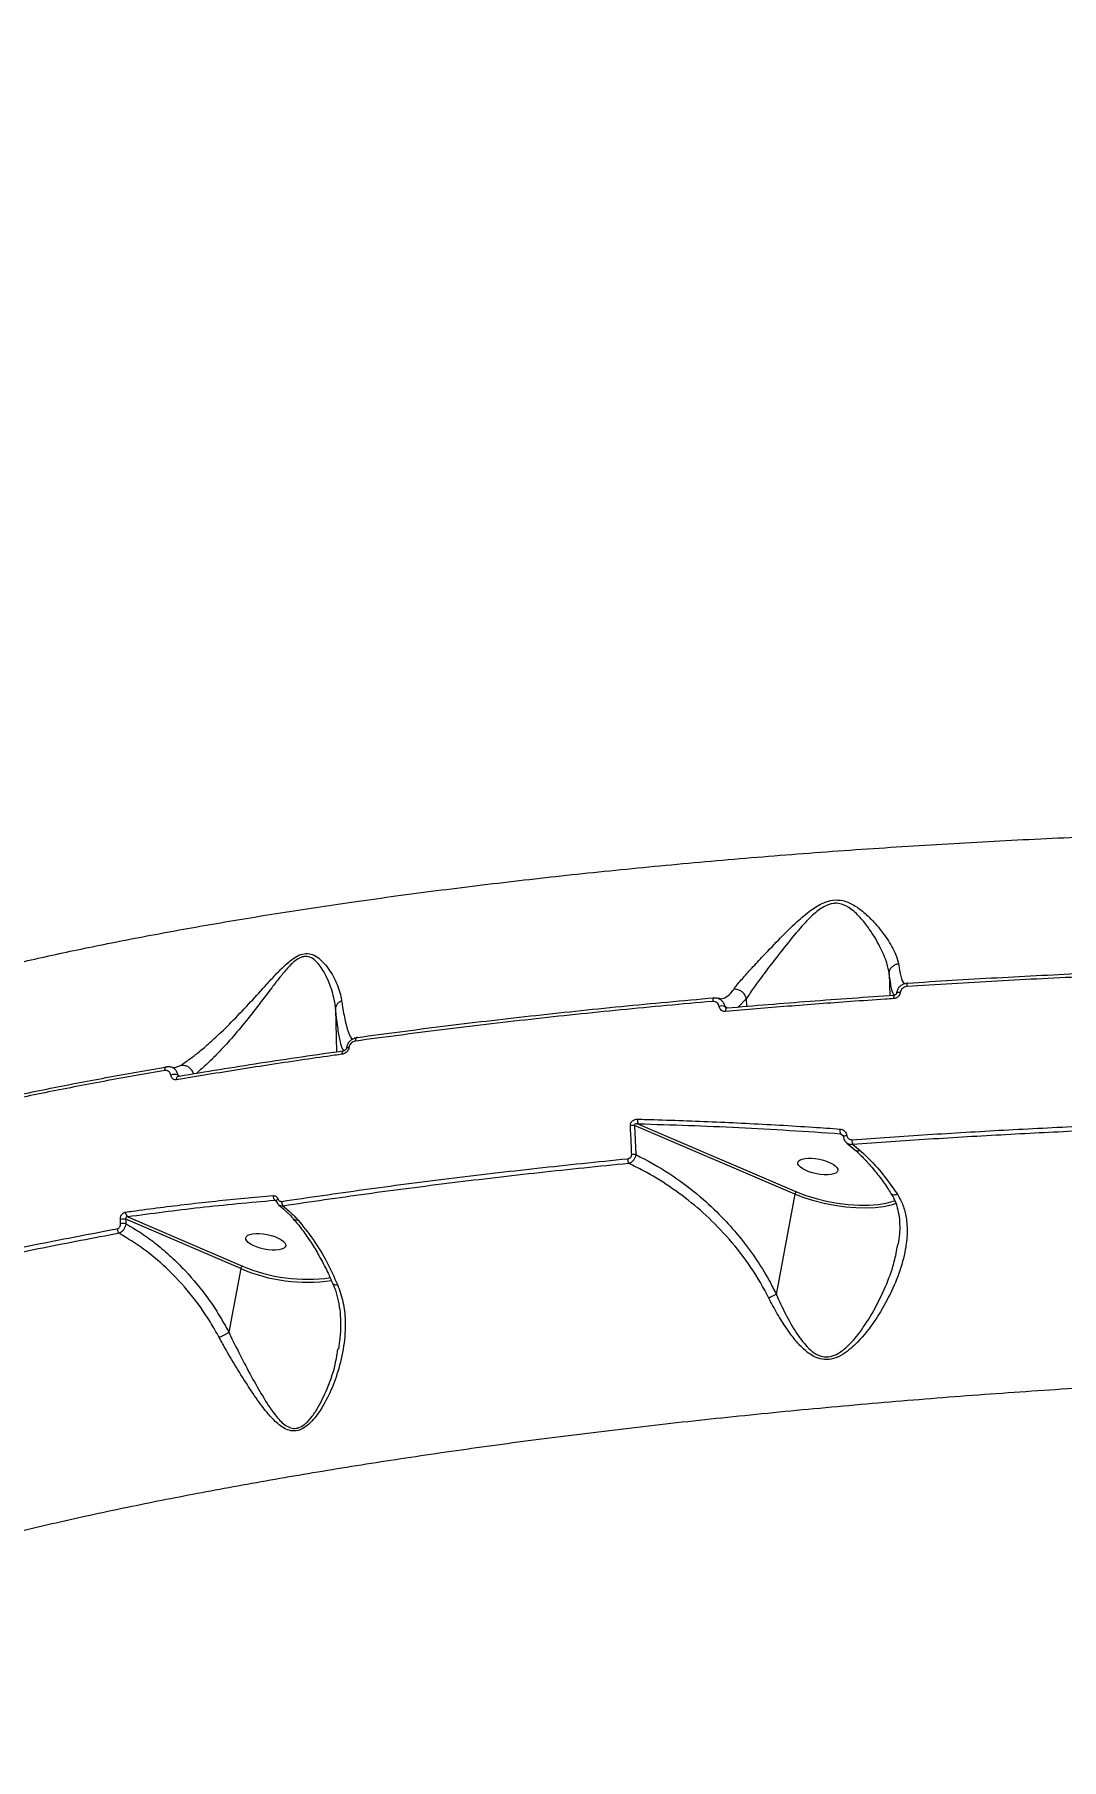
# Model space of a CAD drawing. Header units: millimetres. Extents: x -6901 to 7060, y -7557 to 6158.
# Drawn here: x -876.3 to -644.6, y 2188.4 to 2577.5 of the extents above; entities that cross this region are included whole.
import ezdxf

# ---------------------------------------------------------------- set-up
doc = ezdxf.new("R2010")
doc.units = ezdxf.units.MM
for name, color, linetype in [('DIKOM_ОБЪЕКТ', 7, 'Continuous'), ('DIKOM_РАЗМЕР_ЗОНА', 7, 'Continuous'), ('DIKOM_РАЗМЕР_ОБЪЕКТА', 7, 'Continuous')]:
    doc.layers.add(name, color=color, linetype=linetype)
doc.styles.add('style1', font='arial.ttf', dxfattribs={"width": 0.8})
doc.dimstyles.new('1-50', dxfattribs={"dimtxt": 300, "dimasz": 200, "dimexe": 100, "dimexo": 0, "dimgap": 100, "dimtad": 1, "dimtxsty": 'style1', "dimcen": 200, "dimclrd": 7, "dimclre": 7, "dimclrt": 7, "dimadec": 1, "dimazin": 2, "dimtfac": 1, "dimtmove": 0, "dimatfit": 2, "dimfxl": 0, "dimlwd": 25, "dimlwe": 18, "dimarcsym": 0})

# ---------------------------------------------------------------- blocks, each defined once
blk = doc.blocks.new('*D2')
at = {"layer": 'Defpoints', "color": 0, "transparency": 16777216}
for p in [(-1102.73, 4151.17), (-5819.23, -4492.42), (4721.24, -4492.42)]:
    blk.add_point(p, dxfattribs=at)
at = {"layer": 'DIKOM_РАЗМЕР_ОБЪЕКТА', "color": 7, "lineweight": 18, "transparency": 16777216}
for p, q in [((-1102.73, 4151.17), (-5919.23, 4151.17)), ((4721.24, -4492.42), (-5919.23, -4492.42))]:
    blk.add_line(p, q, dxfattribs=at)
at = {"layer": 'DIKOM_РАЗМЕР_ОБЪЕКТА', "color": 7, "lineweight": 25, "transparency": 16777216}
blk.add_line((-5819.23, 3951.17), (-5819.23, -4292.42), dxfattribs=at)
at = {"layer": 'DIKOM_РАЗМЕР_ОБЪЕКТА', "color": 7, "transparency": 16777216}
for points in [[(-5852.56, 3951.17), (-5785.89, 3951.17), (-5819.23, 4151.17)], [(-5852.56, -4292.42), (-5785.89, -4292.42), (-5819.23, -4492.42)]]:
    blk.add_solid(points, dxfattribs=at)
at = {"layer": 'DIKOM_РАЗМЕР_ОБЪЕКТА', "color": 7, "transparency": 16777216, "insert": (-6072.4, -170.63), "char_height": 300, "attachment_point": 5, "rotation": 90, "style": 'style1'}
blk.add_mtext('8650', dxfattribs=at)
blk = doc.blocks.new('*D3')
at = {"layer": 'Defpoints', "color": 0, "transparency": 16777216}
for p in [(-1553.27, 6158.28), (-6450.85, -6312.94), (5659.92, -6312.94)]:
    blk.add_point(p, dxfattribs=at)
at = {"layer": 'DIKOM_РАЗМЕР_ЗОНА', "color": 7, "lineweight": 18, "transparency": 16777216}
for p, q in [((-1553.27, 6158.28), (-6550.85, 6158.28)), ((5659.92, -6312.94), (-6550.85, -6312.94))]:
    blk.add_line(p, q, dxfattribs=at)
at = {"layer": 'DIKOM_РАЗМЕР_ЗОНА', "color": 7, "lineweight": 25, "transparency": 16777216}
blk.add_line((-6450.85, 5958.28), (-6450.85, -6112.94), dxfattribs=at)
at = {"layer": 'DIKOM_РАЗМЕР_ЗОНА', "color": 7, "transparency": 16777216}
for points in [[(-6484.18, 5958.28), (-6417.52, 5958.28), (-6450.85, 6158.28)], [(-6484.18, -6112.94), (-6417.52, -6112.94), (-6450.85, -6312.94)]]:
    blk.add_solid(points, dxfattribs=at)
at = {"layer": 'DIKOM_РАЗМЕР_ЗОНА', "color": 7, "transparency": 16777216, "insert": (-6704.02, -77.33), "char_height": 300, "attachment_point": 5, "rotation": 90, "style": 'style1'}
blk.add_mtext('12500', dxfattribs=at)

msp = doc.modelspace()

# ---------------------------------------------------------------- linework, layer by layer
at = {"layer": 'DIKOM_ОБЪЕКТ', "color": 7, "linetype": 'Continuous', "lineweight": 15}
for p, q in [((-683.444, 2365.693), (-683.327, 2360.725)), ((-720.535, 2358.286), (-719.929, 2357.927)), ((-715.671, 2359.932), (-717.431, 2358.129)), ((-715.671, 2359.932), (-715.632, 2358.276)), ((-681.787, 2361.124), (-681.716, 2361.316)), ((-808.327, 2357.729), (-808.099, 2348.033)), ((-805.877, 2348.69), (-805.79, 2348.932)), ((-805.544, 2349.768), (-805.543, 2349.769)), ((-844.584, 2344.47), (-844.539, 2344.486)), ((-844.539, 2344.486), (-843.347, 2344.895)), ((-843.958, 2342.811), (-843.524, 2342.55)), ((-843.843, 2342.563), (-843.82, 2342.548)), ((-740.89, 2331.359), (-740.6, 2324.857)), ((-704.7, 2315.871), (-740.89, 2331.359)), ((-740.013, 2331.706), (-704.333, 2316.436)), ((-693.842, 2329.06), (-694.448, 2329.474)), ((-692.983, 2327.417), (-691.151, 2325.91)), ((-691.662, 2327.127), (-689.99, 2325.749)), ((-704.7, 2315.871), (-708.911, 2293.305)), ((-821.641, 2314.217), (-822.018, 2314.474)), ((-821.692, 2314.273), (-821.695, 2314.281)), ((-856.852, 2309.208), (-856.875, 2310.193)), ((-855.667, 2310.234), (-855.645, 2309.246)), ((-829.718, 2299.128), (-855.667, 2310.234)), ((-855.243, 2310.774), (-829.351, 2299.693)), ((-681.61, 2303.94), (-681.443, 2304.71)), ((-829.718, 2299.128), (-832.403, 2284.74)), ((-807.925, 2280.378), (-807.828, 2281.002))]:
    msp.add_line(p, q, dxfattribs=at)
at = {"layer": 'DIKOM_ОБЪЕКТ', "color": 7, "linetype": 'Continuous', "lineweight": 15, "flags": 128}
for points in [[(-679.306, 2363.525), (-679.345, 2363.532), (-679.382, 2363.503), (-679.415, 2363.44), (-679.443, 2363.344), (-679.464, 2363.221), (-679.479, 2363.073), (-679.487, 2362.906), (-679.486, 2362.726)], [(-722.966, 2360.203), (-723.025, 2360.207), (-723.08, 2360.177), (-723.129, 2360.112), (-723.172, 2360.015), (-723.205, 2359.89), (-723.229, 2359.742), (-723.242, 2359.574), (-723.243, 2359.394)], [(-720.129, 2357.931), (-720.186, 2357.908), (-720.237, 2357.848), (-720.282, 2357.754), (-720.317, 2357.628), (-720.342, 2357.475), (-720.356, 2357.302), (-720.358, 2357.115)], [(-720.068, 2357.915), (-720.128, 2357.931), (-720.129, 2357.931)], [(-803.397, 2351.268), (-803.491, 2351.267), (-803.579, 2351.231), (-803.659, 2351.161), (-803.728, 2351.061), (-803.783, 2350.934), (-803.823, 2350.783), (-803.846, 2350.615), (-803.851, 2350.435)], [(-806.84, 2347.465), (-806.834, 2347.653), (-806.809, 2347.828), (-806.765, 2347.983), (-806.704, 2348.112), (-806.628, 2348.211), (-806.54, 2348.275), (-806.454, 2348.301)], [(-806.454, 2348.301), (-806.444, 2348.302), (-806.344, 2348.291)], [(-846.854, 2343.813), (-846.848, 2343.993), (-846.82, 2344.162), (-846.772, 2344.314), (-846.706, 2344.444), (-846.623, 2344.547), (-846.527, 2344.619), (-846.421, 2344.659), (-846.309, 2344.664)], [(-844.218, 2341.69), (-844.211, 2341.879), (-844.181, 2342.055), (-844.128, 2342.212), (-844.056, 2342.343), (-843.967, 2342.444), (-843.864, 2342.511), (-843.77, 2342.538)], [(-843.77, 2342.538), (-843.751, 2342.54), (-843.633, 2342.532)], [(-693.78, 2328.879), (-693.774, 2328.91), (-693.719, 2328.972), (-693.61, 2329.033), (-693.453, 2329.091), (-693.257, 2329.141), (-693.033, 2329.182)], [(-681.905, 2313.835), (-683.026, 2313.454), (-684.708, 2313.078), (-686.622, 2312.84), (-688.727, 2312.745), (-690.976, 2312.795), (-693.322, 2312.989), (-695.713, 2313.323), (-698.097, 2313.789), (-700.423, 2314.379), (-702.64, 2315.077), (-704.7, 2315.871)], [(-704.333, 2316.436), (-702.22, 2315.626), (-699.939, 2314.92), (-697.548, 2314.334), (-695.102, 2313.882), (-692.662, 2313.575), (-690.286, 2313.421), (-688.032, 2313.423), (-685.954, 2313.582), (-684.102, 2313.893), (-682.522, 2314.349), (-682.114, 2314.51)], [(-821.695, 2314.281), (-821.705, 2314.336), (-821.689, 2314.423), (-821.639, 2314.517), (-821.557, 2314.616), (-821.446, 2314.714), (-821.309, 2314.809)]]:
    msp.add_lwpolyline(points, dxfattribs=at)
at = {"layer": 'DIKOM_ОБЪЕКТ', "color": 7, "linetype": 'Continuous', "lineweight": 15}
for centre, radius, start, end in [((-721.108, 2356.106), 2.254, 75.25396, 107.8355), ((-681.288, 2360.21), 1.158, 148.19083, 189.87349), ((-681.226, 2360.119), 1.294, 77.39398, 112.24385), ((-805.451, 2348.069), 0.927, 81.3186, 111.41818), ((-844.636, 2340.663), 2.252, 72.48607, 113.02994), ((-741.264, 2327.339), 4.038, 84.68979, 97.97236), ((-738.501, 2332.537), 1.725, 170.88738, 208.77803), ((-692.335, 2330.194), 2.232, 169.59893, 198.81819), ((-688.837, 2328.157), 3.008, 179.27451, 200.03959), ((-740.339, 2323.844), 2.106, 178.55031, 208.57482), ((-741.036, 2321.001), 3.88, 83.54071, 97.35235), ((-690.441, 2326.866), 1.204, 232.86668, 291.97823), ((-821.061, 2315.429), 1.352, 173.79871, 224.94297), ((-703.92, 2315.766), 0.787, 121.65851, 172.35325), ((-854.438, 2311.763), 1.275, 175.69942, 230.85221), ((-818.993, 2314.224), 1.521, 177.98864, 220.6855), ((-856.216, 2308.057), 1.369, 177.96039, 226.10869), ((-856.152, 2306.645), 3.622, 82.3132, 101.51994), ((-856.137, 2305.677), 3.603, 82.14671, 101.44945), ((-817.131, 2311.135), 1.065, 227.37853, 285.25309), ((-828.938, 2299.023), 0.787, 121.65498, 172.35679), ((-814.751, 2333.765), 37.069, 246.80462, 278.14593), ((-814.697, 2333.98), 37.951, 246.68487, 278.23209)]:
    msp.add_arc(centre, radius, start, end, dxfattribs=at)
for centre in [(-699.528, 2322.142), (-824.098, 2305.159)]:
    msp.add_ellipse(centre, major_axis=(-4.507, 0.913), ratio=0.3657185, dxfattribs=at)
for points, knots in [([(-1066.179, 2547.029), (-1066.652, 2549.618), (-1067.702, 2555.366), (-1068.308, 2565.101), (-1068.083, 2576.158), (-1066.749, 2588.002), (-1064.327, 2600.335), (-1060.764, 2613.137), (-1056.04, 2626.37), (-1050.314, 2639.599), (-1043.664, 2652.764), (-1036.188, 2665.807), (-1027.686, 2679.086), (-1018.138, 2692.56), (-1007.55, 2706.187), (-995.905, 2719.956), (-983.199, 2733.817), (-969.377, 2747.788), (-954.619, 2761.655), (-939.29, 2775.091), (-923.563, 2788.003), (-907.548, 2800.372), (-890.808, 2812.554), (-873.374, 2824.501), (-855.295, 2836.17), (-837.079, 2847.242), (-818.806, 2857.706), (-800.551, 2867.562), (-781.912, 2877.038), (-762.937, 2886.077), (-743.68, 2894.694), (-730.804, 2899.956), (-724.369, 2902.585)], [0, 0, 0, 0, 0.0249861, 0.0554879, 0.089207, 0.1229522, 0.156671, 0.1913838, 0.2261254, 0.2608376, 0.2934958, 0.3261788, 0.3588366, 0.3924371, 0.4260648, 0.4596649, 0.4944808, 0.5292964, 0.5646121, 0.599928, 0.6330973, 0.6662924, 0.6994622, 0.7335982, 0.7677621, 0.8018987, 0.8344682, 0.8670611, 0.8996307, 0.9330788, 0.9665519, 1, 1, 1, 1]), ([(-445.145, 2850.916), (-450.081, 2851.129), (-459.956, 2851.554), (-475.577, 2851.246), (-491.884, 2850.236), (-508.914, 2848.429), (-526.608, 2845.83), (-544.579, 2842.49), (-562.759, 2838.44), (-581.075, 2833.723), (-599.828, 2828.264), (-618.967, 2822.046), (-638.434, 2815.076), (-657.807, 2807.504), (-677.02, 2799.369), (-696.015, 2790.723), (-715.095, 2781.426), (-734.197, 2771.483), (-753.252, 2760.913), (-771.853, 2749.942), (-789.946, 2738.616), (-807.491, 2726.987), (-824.761, 2714.872), (-841.683, 2702.292), (-858.189, 2689.281), (-873.932, 2676.112), (-888.872, 2662.832), (-902.992, 2649.489), (-916.507, 2635.878), (-929.343, 2622.036), (-941.443, 2608.004), (-951.748, 2595.064), (-960.519, 2583.244), (-965.346, 2576.133), (-967.762, 2572.574)], [0, 0, 0, 0, 0.0311784, 0.0623809, 0.0935594, 0.1256442, 0.1577551, 0.1898399, 0.2210202, 0.2522245, 0.2834046, 0.3154898, 0.3476009, 0.3796862, 0.410889, 0.442116, 0.4733189, 0.5054257, 0.5375586, 0.5696654, 0.6009197, 0.6321979, 0.6634521, 0.6956102, 0.7277941, 0.7599519, 0.7912842, 0.8226406, 0.853973, 0.8862091, 0.9184713, 0.9507074, 0.9753306, 1, 1, 1, 1]), ([(-912.071, 2359.725), (-908.562, 2360.742), (-901.539, 2362.776), (-890.05, 2365.731), (-877.903, 2368.604), (-864.882, 2371.42), (-850.992, 2374.166), (-836.234, 2376.833), (-820.839, 2379.376), (-804.385, 2381.855), (-786.847, 2384.248), (-768.223, 2386.534), (-748.866, 2388.66), (-728.811, 2390.609), (-708.114, 2392.371), (-687.255, 2393.903), (-666.312, 2395.205), (-645.362, 2396.283), (-624.039, 2397.156), (-602.403, 2397.809), (-580.522, 2398.235), (-558.898, 2398.424), (-537.599, 2398.382), (-516.686, 2398.117), (-495.799, 2397.624), (-475.014, 2396.897), (-454.408, 2395.931), (-435.749, 2394.825), (-418.988, 2393.636), (-403.994, 2392.414), (-389.332, 2391.056), (-375.055, 2389.565), (-361.227, 2387.948), (-347.849, 2386.204), (-334.883, 2384.34), (-326.655, 2382.995), (-322.541, 2382.322)], [0, 0, 0, 0, 0.0277653, 0.0555638, 0.0833623, 0.1111275, 0.1400314, 0.1689728, 0.1979142, 0.2268179, 0.2582447, 0.2896958, 0.3211225, 0.3534672, 0.3858384, 0.4181831, 0.4495059, 0.4808529, 0.5121758, 0.5444125, 0.5766756, 0.6089124, 0.6401609, 0.6714335, 0.702682, 0.7348411, 0.7670265, 0.7991856, 0.8241463, 0.849107, 0.8742669, 0.8994268, 0.9244694, 0.9495121, 0.974756, 1, 1, 1, 1]), ([(-718.52, 2362.102), (-718.293, 2362.412), (-717.836, 2363.037), (-716.601, 2364.488), (-714.75, 2366.538), (-711.943, 2369.551), (-708.454, 2373.22), (-704.765, 2376.921), (-701.348, 2379.866), (-698.599, 2381.603), (-696.073, 2382.349), (-693.66, 2382.202), (-691.151, 2381.074), (-688.757, 2379.212), (-686.174, 2376.573), (-683.762, 2373.405), (-681.985, 2370.304), (-681.543, 2368.595), (-681.363, 2367.897)], [0, 0, 0, 0, 0.0400971, 0.0808881, 0.1499701, 0.2211619, 0.3125681, 0.4066945, 0.4681046, 0.518449, 0.5509503, 0.5857523, 0.6308467, 0.688549, 0.7478282, 0.839794, 0.934575, 1, 1, 1, 1]), ([(-683.444, 2365.703), (-683.444, 2365.704), (-683.532, 2366.408), (-683.982, 2368.386), (-685.422, 2371.715), (-687.466, 2375.164), (-689.702, 2378.078), (-691.729, 2380.113), (-693.807, 2381.337), (-695.3, 2381.551), (-696.556, 2381.442), (-697.799, 2381.009), (-699.201, 2380.115), (-700.995, 2378.643), (-703.57, 2375.922), (-706.759, 2372.018), (-709.776, 2368.132), (-712.265, 2364.86), (-713.912, 2362.618), (-715.028, 2361.021), (-715.474, 2360.256), (-715.672, 2359.94), (-715.672, 2359.939)], [0, 0, 0, 0, 0.0000602, 0.0666648, 0.1607146, 0.2573767, 0.315151, 0.373946, 0.4164759, 0.4408451, 0.4480464, 0.4776024, 0.5013243, 0.5257271, 0.5866643, 0.679943, 0.7755619, 0.8463043, 0.9186546, 0.9590304, 0.9999691, 1, 1, 1, 1]), ([(-843.347, 2344.895), (-843.11, 2345.053), (-842.616, 2345.382), (-841.442, 2346.215), (-839.804, 2347.462), (-837.648, 2349.238), (-834.743, 2351.843), (-831.313, 2355.195), (-827.566, 2359.162), (-824.448, 2362.614), (-821.969, 2365.325), (-819.971, 2367.359), (-818.063, 2369.021), (-816.203, 2370.038), (-814.569, 2370.29), (-813.054, 2369.822), (-811.737, 2368.874), (-809.995, 2367.018), (-808.267, 2364.115), (-807.277, 2361.351), (-807.02, 2359.85), (-806.968, 2359.546)], [0, 0, 0, 0, 0.0399718, 0.083299, 0.1277354, 0.1880435, 0.2502371, 0.3338815, 0.419983, 0.5013469, 0.5430307, 0.5846624, 0.6297929, 0.6581316, 0.6869622, 0.718049, 0.7529307, 0.7887576, 0.8810084, 0.9758706, 1, 1, 1, 1]), ([(-808.327, 2357.741), (-808.327, 2357.742), (-808.359, 2358.075), (-808.555, 2359.693), (-809.328, 2362.705), (-810.755, 2365.883), (-812.266, 2367.988), (-813.375, 2369.057), (-814.632, 2369.604), (-815.6, 2369.507), (-816.512, 2369.182), (-817.788, 2368.36), (-819.42, 2366.648), (-821.131, 2364.566), (-823.298, 2361.728), (-826.01, 2358.134), (-829.336, 2353.927), (-832.371, 2350.385), (-835.014, 2347.554), (-836.974, 2345.621), (-838.493, 2344.229), (-839.367, 2343.475), (-839.692, 2343.204), (-839.741, 2343.163)], [0, 0, 0, 0, 0.0000914, 0.0254672, 0.122758, 0.2221761, 0.2575501, 0.2935781, 0.3232201, 0.3450449, 0.3500387, 0.3769739, 0.4219457, 0.4643973, 0.5068989, 0.5939524, 0.6827631, 0.7735089, 0.8369113, 0.9018213, 0.9463567, 0.9918523, 1, 1, 1, 1]), ([(-683.444, 2365.703), (-683.41, 2365.952), (-683.343, 2366.451), (-682.896, 2367.118), (-682.267, 2367.614), (-681.713, 2367.829), (-681.411, 2367.888), (-681.363, 2367.897)], [0, 0, 0, 0, 0.2440215, 0.4880063, 0.7319983, 0.9571026, 1, 1, 1, 1]), ([(-683.444, 2365.693), (-683.444, 2365.695), (-683.444, 2365.698), (-683.444, 2365.701), (-683.444, 2365.703), (-683.444, 2365.703)], [0, 0, 0, 0, 0.5010794, 0.9141413, 1, 1, 1, 1]), ([(-682.347, 2360.795), (-682.439, 2360.947), (-682.621, 2361.246), (-682.895, 2362.299), (-683.17, 2363.704), (-683.351, 2365.017), (-683.444, 2365.693)], [0, 0, 0, 0, 0.2494365, 0.493094, 0.7390348, 1, 1, 1, 1]), ([(-681.363, 2367.897), (-681.254, 2367.261), (-681.043, 2366.03), (-680.717, 2364.716), (-680.386, 2363.68), (-680.161, 2363.471), (-680.044, 2363.362)], [0, 0, 0, 0, 0.2569436, 0.4965097, 0.7383039, 1, 1, 1, 1]), ([(-586.806, 2366.717), (-590.369, 2366.635), (-600.791, 2366.395), (-618.061, 2365.85), (-638.616, 2365.013), (-659.134, 2363.992), (-672.702, 2363.148), (-679.486, 2362.726)], [0, 0, 0, 0, 0.1144546, 0.3347652, 0.5550758, 0.7775378, 1, 1, 1, 1]), ([(-679.306, 2363.525), (-672.603, 2363.942), (-659.196, 2364.776), (-638.793, 2365.794), (-618.218, 2366.634), (-600.854, 2367.182), (-590.389, 2367.422), (-586.834, 2367.504)], [0, 0, 0, 0, 0.2203109, 0.4406219, 0.6630837, 0.885546, 1, 1, 1, 1]), ([(-721.484, 2359.942), (-721.045, 2360.04), (-720.13, 2360.243), (-719.16, 2361.192), (-718.632, 2361.943), (-718.52, 2362.102)], [0, 0, 0, 0, 0.421352, 0.877766, 1, 1, 1, 1]), ([(-715.672, 2359.939), (-715.742, 2360.202), (-715.882, 2360.728), (-716.412, 2361.4), (-717.11, 2361.889), (-717.805, 2362.098), (-718.279, 2362.122), (-718.475, 2362.106), (-718.52, 2362.102)], [0, 0, 0, 0, 0.2114688, 0.4229677, 0.6344424, 0.8459292, 0.9647863, 1, 1, 1, 1]), ([(-681.716, 2361.316), (-681.711, 2361.355), (-681.669, 2361.663), (-681.467, 2362.239), (-680.925, 2362.914), (-680.173, 2363.397), (-679.594, 2363.483), (-679.306, 2363.525)], [0, 0, 0, 0, 0.0333126, 0.2664211, 0.5082706, 0.7552682, 1, 1, 1, 1]), ([(-679.486, 2362.726), (-679.661, 2362.698), (-680.009, 2362.641), (-680.465, 2362.346), (-680.793, 2361.937), (-680.916, 2361.589), (-680.941, 2361.404), (-680.944, 2361.381)], [0, 0, 0, 0, 0.2478669, 0.4958771, 0.736473, 0.9670361, 1, 1, 1, 1]), ([(-808.327, 2357.741), (-808.291, 2357.971), (-808.219, 2358.432), (-807.768, 2359.045), (-807.299, 2359.389), (-807.012, 2359.525), (-806.968, 2359.546)], [0, 0, 0, 0, 0.3157019, 0.6314536, 0.9437476, 1, 1, 1, 1]), ([(-806.968, 2359.546), (-806.903, 2359.098), (-806.729, 2357.898), (-806.433, 2356.208), (-805.957, 2353.958), (-805.44, 2352.278), (-804.921, 2351.215), (-804.655, 2350.974), (-804.536, 2350.867)], [0, 0, 0, 0, 0.0876366, 0.2346777, 0.381739, 0.6836668, 0.8577758, 1, 1, 1, 1]), ([(-723.243, 2359.394), (-730.188, 2358.764), (-744.077, 2357.503), (-764.449, 2355.348), (-784.473, 2353.016), (-797.392, 2351.295), (-803.851, 2350.435)], [0, 0, 0, 0, 0.2485965, 0.4971935, 0.7485968, 1, 1, 1, 1]), ([(-803.397, 2351.268), (-797.025, 2352.117), (-784.28, 2353.815), (-764.383, 2356.134), (-743.988, 2358.295), (-729.973, 2359.567), (-722.966, 2360.203)], [0, 0, 0, 0, 0.2485969, 0.4971939, 0.7485966, 1, 1, 1, 1]), ([(-721.799, 2358.252), (-721.841, 2358.411), (-721.926, 2358.729), (-722.242, 2359.103), (-722.655, 2359.346), (-723.011, 2359.409), (-723.207, 2359.397), (-723.243, 2359.394)], [0, 0, 0, 0, 0.2363675, 0.4729183, 0.7099019, 0.9468336, 1, 1, 1, 1]), ([(-722.966, 2360.203), (-722.906, 2360.207), (-722.577, 2360.226), (-721.979, 2360.12), (-721.285, 2359.712), (-720.753, 2359.083), (-720.607, 2358.552), (-720.535, 2358.286)], [0, 0, 0, 0, 0.0531649, 0.2899895, 0.5268108, 0.7633526, 1, 1, 1, 1]), ([(-721.482, 2359.992), (-721.518, 2359.984), (-721.58, 2359.969), (-721.784, 2360.052), (-721.872, 2360.088)], [0, 0, 0, 0, 0.5678714, 1, 1, 1, 1]), ([(-720.358, 2357.115), (-720.395, 2357.113), (-720.592, 2357.101), (-720.948, 2357.164), (-721.359, 2357.405), (-721.672, 2357.778), (-721.757, 2358.094), (-721.799, 2358.252)], [0, 0, 0, 0, 0.0545976, 0.2913584, 0.5277719, 0.7639832, 1, 1, 1, 1]), ([(-720.535, 2358.286), (-720.521, 2358.234), (-720.493, 2358.131), (-720.417, 2358.027), (-720.355, 2357.995), (-720.339, 2357.986)], [0, 0, 0, 0, 0.4212186, 0.8431048, 1, 1, 1, 1]), ([(-682.429, 2360.011), (-683.079, 2359.968), (-686.326, 2359.75), (-694.319, 2359.192), (-706.354, 2358.293), (-715.688, 2357.508), (-720.358, 2357.115)], [0, 0, 0, 0, 0.0507682, 0.2538477, 0.6266956, 1, 1, 1, 1]), ([(-720.128, 2357.937), (-720.166, 2357.934), (-720.252, 2357.928), (-720.307, 2357.965), (-720.339, 2357.985)], [0, 0, 0, 0, 0.4363658, 1, 1, 1, 1]), ([(-720.068, 2357.915), (-713.83, 2358.438), (-701.341, 2359.483), (-688.605, 2360.363), (-682.229, 2360.803)], [0, 0, 0, 0, 0.4994502, 1, 1, 1, 1]), ([(-715.672, 2359.939), (-715.672, 2359.938), (-715.671, 2359.935), (-715.671, 2359.933), (-715.671, 2359.932)], [0, 0, 0, 0, 0.6784019, 1, 1, 1, 1]), ([(-680.944, 2361.381), (-680.947, 2361.36), (-680.972, 2361.172), (-681.097, 2360.818), (-681.433, 2360.4), (-681.898, 2360.098), (-682.252, 2360.04), (-682.429, 2360.011)], [0, 0, 0, 0, 0.0299206, 0.2618049, 0.5039393, 0.752015, 1, 1, 1, 1]), ([(-681.74, 2361.217), (-681.741, 2361.213), (-681.75, 2361.162), (-681.816, 2361.059), (-681.937, 2360.936), (-682.101, 2360.845), (-682.216, 2360.83), (-682.275, 2360.822)], [0, 0, 0, 0, 0.0161716, 0.2367329, 0.4656812, 0.7239395, 1, 1, 1, 1]), ([(-681.742, 2361.217), (-681.736, 2361.231), (-681.726, 2361.256), (-681.72, 2361.29), (-681.717, 2361.309), (-681.716, 2361.316)], [0, 0, 0, 0, 0.4373324, 0.7857554, 1, 1, 1, 1]), ([(-808.327, 2357.729), (-808.327, 2357.731), (-808.327, 2357.734), (-808.327, 2357.738), (-808.327, 2357.74), (-808.327, 2357.741)], [0, 0, 0, 0, 0.4175421, 0.7786828, 1, 1, 1, 1]), ([(-806.449, 2348.357), (-806.485, 2348.352), (-806.614, 2348.332), (-806.841, 2348.866), (-807.209, 2349.944), (-807.572, 2351.722), (-807.923, 2354.112), (-808.146, 2355.954), (-808.278, 2357.253), (-808.327, 2357.729)], [0, 0, 0, 0, 0.0563143, 0.2050603, 0.3538006, 0.6317105, 0.7744573, 0.9171876, 1, 1, 1, 1]), ([(-805.79, 2348.932), (-805.784, 2348.98), (-805.752, 2349.26), (-805.587, 2349.785), (-805.141, 2350.45), (-804.451, 2350.991), (-803.819, 2351.216), (-803.457, 2351.261), (-803.397, 2351.268)], [0, 0, 0, 0, 0.0395273, 0.2326172, 0.4437247, 0.6867383, 0.9479452, 1, 1, 1, 1]), ([(-803.851, 2350.435), (-804.07, 2350.38), (-804.455, 2350.284), (-804.909, 2349.913), (-805.185, 2349.506), (-805.288, 2349.183), (-805.308, 2349.014), (-805.311, 2348.985)], [0, 0, 0, 0, 0.3277006, 0.5739203, 0.7796017, 0.9627809, 1, 1, 1, 1]), ([(-806.84, 2347.465), (-807.409, 2347.385), (-810.255, 2346.986), (-818.055, 2345.865), (-830.071, 2344.048), (-839.5, 2342.477), (-844.218, 2341.69)], [0, 0, 0, 0, 0.0441422, 0.2207137, 0.6100127, 1, 1, 1, 1]), ([(-843.633, 2342.532), (-837.599, 2343.535), (-825.513, 2345.544), (-812.74, 2347.375), (-806.344, 2348.291)], [0, 0, 0, 0, 0.4992733, 1, 1, 1, 1]), ([(-805.311, 2348.985), (-805.315, 2348.95), (-805.337, 2348.77), (-805.453, 2348.427), (-805.751, 2348), (-806.226, 2347.619), (-806.621, 2347.519), (-806.84, 2347.465)], [0, 0, 0, 0, 0.0440534, 0.2245821, 0.4337619, 0.6875137, 1, 1, 1, 1]), ([(-805.817, 2348.815), (-805.827, 2348.787), (-805.855, 2348.713), (-805.938, 2348.589), (-806.085, 2348.444), (-806.279, 2348.333), (-806.402, 2348.319), (-806.456, 2348.313)], [0, 0, 0, 0, 0.0804089, 0.2107035, 0.4247773, 0.7457497, 1, 1, 1, 1]), ([(-805.817, 2348.815), (-805.814, 2348.823), (-805.804, 2348.848), (-805.795, 2348.889), (-805.791, 2348.92), (-805.79, 2348.932)], [0, 0, 0, 0, 0.2474703, 0.7034834, 1, 1, 1, 1]), ([(-846.854, 2343.813), (-851.48, 2342.999), (-860.73, 2341.37), (-874.021, 2338.794), (-886.902, 2336.129), (-895.046, 2334.272), (-899.117, 2333.343)], [0, 0, 0, 0, 0.2491008, 0.4982004, 0.7491001, 1, 1, 1, 1]), ([(-898.464, 2334.222), (-894.43, 2335.141), (-886.362, 2336.981), (-873.544, 2339.633), (-860.255, 2342.21), (-850.958, 2343.846), (-846.309, 2344.664)], [0, 0, 0, 0, 0.2490999, 0.4982001, 0.7491004, 1, 1, 1, 1]), ([(-845.517, 2342.736), (-845.554, 2342.889), (-845.629, 2343.195), (-845.898, 2343.547), (-846.255, 2343.781), (-846.594, 2343.846), (-846.799, 2343.82), (-846.854, 2343.813)], [0, 0, 0, 0, 0.2168832, 0.4334695, 0.6619817, 0.9081045, 1, 1, 1, 1]), ([(-846.309, 2344.664), (-846.212, 2344.673), (-845.854, 2344.709), (-845.255, 2344.585), (-844.627, 2344.179), (-844.155, 2343.577), (-844.024, 2343.068), (-843.958, 2342.811)], [0, 0, 0, 0, 0.0903091, 0.3322125, 0.5590615, 0.7776, 1, 1, 1, 1]), ([(-844.218, 2341.69), (-844.272, 2341.683), (-844.47, 2341.658), (-844.798, 2341.72), (-845.145, 2341.943), (-845.407, 2342.286), (-845.48, 2342.586), (-845.517, 2342.736)], [0, 0, 0, 0, 0.0918945, 0.3355368, 0.5630478, 0.78141, 1, 1, 1, 1]), ([(-844.551, 2344.392), (-844.603, 2344.383), (-844.737, 2344.361), (-844.908, 2344.371), (-845.153, 2344.492), (-845.221, 2344.526)], [0, 0, 0, 0, 0.3104083, 0.8078253, 1, 1, 1, 1]), ([(-843.958, 2342.811), (-843.95, 2342.769), (-843.941, 2342.719), (-843.909, 2342.637), (-843.881, 2342.585), (-843.85, 2342.566), (-843.843, 2342.563)], [0, 0, 0, 0, 0.3466041, 0.415157, 0.8802876, 1, 1, 1, 1]), ([(-843.769, 2342.541), (-843.784, 2342.537), (-843.816, 2342.528), (-843.832, 2342.554), (-843.841, 2342.567)], [0, 0, 0, 0, 0.4814035, 1, 1, 1, 1]), ([(-840.444, 2343.049), (-840.477, 2343.193), (-840.574, 2343.609), (-841.014, 2344.195), (-841.682, 2344.711), (-842.456, 2344.961), (-843.024, 2344.96), (-843.304, 2344.904), (-843.347, 2344.895)], [0, 0, 0, 0, 0.114673, 0.3326515, 0.5506552, 0.768635, 0.9648132, 1, 1, 1, 1]), ([(-741.824, 2331.338), (-741.819, 2331.475), (-741.81, 2331.749), (-741.632, 2332.134), (-741.353, 2332.449), (-740.977, 2332.682), (-740.579, 2332.8), (-740.313, 2332.807), (-740.204, 2332.81)], [0, 0, 0, 0, 0.164363, 0.3291576, 0.4897425, 0.6616004, 0.8613633, 1, 1, 1, 1]), ([(-741.533, 2324.85), (-741.558, 2325.497), (-741.641, 2327.658), (-741.748, 2329.822), (-741.824, 2331.338)], [0, 0, 0, 0, 0.2996447, 1, 1, 1, 1]), ([(-740.013, 2331.706), (-740.084, 2331.72), (-740.248, 2331.753), (-740.487, 2331.766), (-740.685, 2331.736), (-740.798, 2331.685), (-740.859, 2331.637), (-740.9, 2331.581), (-740.92, 2331.511), (-740.917, 2331.435), (-740.899, 2331.385), (-740.89, 2331.359)], [0, 0, 0, 0, 0.1852134, 0.4305559, 0.6101786, 0.693426, 0.7464173, 0.8082974, 0.8667739, 0.9298149, 1, 1, 1, 1]), ([(-740.204, 2332.81), (-739.586, 2332.794), (-736.491, 2332.717), (-728.404, 2332.47), (-715.843, 2331.936), (-703.682, 2331.236), (-696.547, 2330.738), (-694.53, 2330.597)], [0, 0, 0, 0, 0.0413721, 0.2068715, 0.538154, 0.8694373, 1, 1, 1, 1]), ([(-694.448, 2329.474), (-702.126, 2329.985), (-717.507, 2331.008), (-732.503, 2331.473), (-740.013, 2331.706)], [0, 0, 0, 0, 0.499178, 1, 1, 1, 1]), ([(-691.844, 2328.196), (-686.162, 2328.589), (-674.799, 2329.376), (-657.514, 2330.387), (-640.084, 2331.282), (-628.363, 2331.76), (-622.503, 2331.999)], [0, 0, 0, 0, 0.2491216, 0.4982426, 0.7491212, 1, 1, 1, 1]), ([(-622.426, 2330.922), (-628.237, 2330.686), (-639.858, 2330.212), (-657.222, 2329.323), (-674.523, 2328.314), (-685.949, 2327.522), (-691.662, 2327.127)], [0, 0, 0, 0, 0.2491214, 0.4982427, 0.7491214, 1, 1, 1, 1]), ([(-694.53, 2330.597), (-694.338, 2330.563), (-693.954, 2330.495), (-693.473, 2330.154), (-693.136, 2329.704), (-693.065, 2329.345), (-693.033, 2329.182)], [0, 0, 0, 0, 0.2591494, 0.5177266, 0.7812238, 1, 1, 1, 1]), ([(-694.036, 2329.273), (-694.078, 2329.304), (-694.202, 2329.395), (-694.35, 2329.443), (-694.448, 2329.474)], [0, 0, 0, 0, 0.3374161, 1, 1, 1, 1]), ([(-694.037, 2329.272), (-693.972, 2329.219), (-693.849, 2329.118), (-693.775, 2328.967), (-693.781, 2328.882), (-693.781, 2328.88)], [0, 0, 0, 0, 0.5221026, 0.989655, 1, 1, 1, 1]), ([(-693.764, 2328.88), (-693.733, 2328.682), (-693.664, 2328.244), (-693.363, 2327.739), (-693.066, 2327.534), (-692.969, 2327.467)], [0, 0, 0, 0, 0.3554802, 0.7881549, 1, 1, 1, 1]), ([(-693.033, 2329.182), (-693.027, 2329.136), (-693.003, 2328.955), (-692.865, 2328.661), (-692.582, 2328.384), (-692.23, 2328.209), (-691.973, 2328.2), (-691.844, 2328.196)], [0, 0, 0, 0, 0.0798646, 0.3181558, 0.5556, 0.7774204, 1, 1, 1, 1]), ([(-691.662, 2327.127), (-691.874, 2327.113), (-692.297, 2327.086), (-692.757, 2327.235), (-692.936, 2327.417), (-692.975, 2327.457)], [0, 0, 0, 0, 0.4381896, 0.8760079, 1, 1, 1, 1]), ([(-820.512, 2314.277), (-814.36, 2315.178), (-802.056, 2316.98), (-782.77, 2319.467), (-762.95, 2321.803), (-749.28, 2323.199), (-742.445, 2323.897)], [0, 0, 0, 0, 0.248616, 0.4972323, 0.7486164, 1, 1, 1, 1]), ([(-742.445, 2323.897), (-742.429, 2323.899), (-742.31, 2323.912), (-742.104, 2323.969), (-741.855, 2324.118), (-741.667, 2324.323), (-741.546, 2324.577), (-741.537, 2324.759), (-741.533, 2324.85)], [0, 0, 0, 0, 0.0354381, 0.2573609, 0.4482361, 0.6281359, 0.8143626, 1, 1, 1, 1]), ([(-740.6, 2324.857), (-740.634, 2324.654), (-740.703, 2324.249), (-741.012, 2323.676), (-741.435, 2323.212), (-741.85, 2322.947), (-742.107, 2322.863), (-742.189, 2322.836)], [0, 0, 0, 0, 0.2221443, 0.4443991, 0.6650844, 0.8922556, 1, 1, 1, 1]), ([(-740.6, 2324.857), (-738.085, 2323.515), (-733.055, 2320.832), (-726.615, 2315.945), (-721.384, 2311.066), (-717.258, 2306.453), (-713.651, 2301.641), (-710.882, 2297.211), (-709.437, 2294.349), (-708.911, 2293.305)], [0, 0, 0, 0, 0.1992549, 0.3984561, 0.5429349, 0.6708101, 0.7989895, 0.9267422, 1, 1, 1, 1]), ([(-691.186, 2325.89), (-690.829, 2325.576), (-689.707, 2324.59), (-687.895, 2322.649), (-685.782, 2320.085), (-684.158, 2317.876), (-683.283, 2316.455), (-683.033, 2316.048)], [0, 0, 0, 0, 0.1218107, 0.3822996, 0.6406307, 0.8971549, 1, 1, 1, 1]), ([(-689.99, 2325.749), (-689.927, 2325.693), (-688.4, 2324.344), (-685.448, 2321.373), (-682.884, 2317.736), (-681.589, 2315.899)], [0, 0, 0, 0, 0.0209701, 0.5055757, 1, 1, 1, 1]), ([(-742.189, 2322.836), (-748.94, 2322.147), (-762.441, 2320.77), (-782.168, 2318.449), (-801.509, 2315.961), (-813.933, 2314.142), (-820.146, 2313.232)], [0, 0, 0, 0, 0.2486156, 0.4972313, 0.7486155, 1, 1, 1, 1]), ([(-710.592, 2292.462), (-711.211, 2293.64), (-713.084, 2297.205), (-716.871, 2302.719), (-721.921, 2308.535), (-727.34, 2313.525), (-732.961, 2317.73), (-737.959, 2320.775), (-741.081, 2322.296), (-742.189, 2322.836)], [0, 0, 0, 0, 0.0853605, 0.2582647, 0.4312977, 0.5912946, 0.7518441, 0.9119643, 1, 1, 1, 1]), ([(-855.709, 2311.858), (-855.195, 2311.931), (-852.624, 2312.293), (-845.917, 2313.18), (-835.415, 2314.411), (-826.744, 2315.187), (-822.405, 2315.575)], [0, 0, 0, 0, 0.0480628, 0.2403247, 0.6198818, 1, 1, 1, 1]), ([(-822.405, 2315.575), (-822.266, 2315.571), (-821.99, 2315.561), (-821.632, 2315.339), (-821.413, 2315.063), (-821.332, 2314.865), (-821.309, 2314.809)], [0, 0, 0, 0, 0.2927759, 0.5849648, 0.8819583, 1, 1, 1, 1]), ([(-681.589, 2315.899), (-681.133, 2315.077), (-680.221, 2313.432), (-679.484, 2310.454), (-679.291, 2307.098), (-679.782, 2302.846), (-681.136, 2297.988), (-683.509, 2292.599), (-686.555, 2287.314), (-689.572, 2283.474), (-692.083, 2281.059), (-693.861, 2279.715), (-695.849, 2278.731), (-698.012, 2278.469), (-700.284, 2279.068), (-702.524, 2280.657), (-704.675, 2282.948), (-706.726, 2285.747), (-708.734, 2288.917), (-709.973, 2291.28), (-710.592, 2292.462)], [0, 0, 0, 0, 0.0482055, 0.0964661, 0.1564824, 0.2165949, 0.3050926, 0.393744, 0.4869559, 0.5799889, 0.6113372, 0.6426247, 0.6797857, 0.7100248, 0.7402869, 0.7862495, 0.8340977, 0.8820756, 0.9410333, 1, 1, 1, 1]), ([(-683.05, 2316.059), (-682.834, 2315.716), (-682.287, 2314.844), (-681.696, 2313.256), (-681.232, 2311.308), (-681.034, 2309.162), (-681.073, 2306.937), (-681.28, 2305.414), (-681.38, 2304.682)], [0, 0, 0, 0, 0.107205, 0.2724659, 0.4471107, 0.63027, 0.8223031, 1, 1, 1, 1]), ([(-682.993, 2316.075), (-682.947, 2316.009), (-682.835, 2315.848), (-682.45, 2315.753), (-682.032, 2315.78), (-681.733, 2315.853), (-681.624, 2315.888), (-681.589, 2315.899)], [0, 0, 0, 0, 0.2166811, 0.52306, 0.8294531, 0.9450962, 1, 1, 1, 1]), ([(-856.875, 2310.193), (-856.867, 2310.355), (-856.851, 2310.679), (-856.669, 2311.145), (-856.395, 2311.518), (-856.061, 2311.772), (-855.824, 2311.83), (-855.709, 2311.858)], [0, 0, 0, 0, 0.2064178, 0.413343, 0.6142062, 0.8134627, 1, 1, 1, 1]), ([(-822.018, 2314.474), (-827.699, 2313.963), (-839.076, 2312.937), (-849.849, 2311.496), (-855.243, 2310.774)], [0, 0, 0, 0, 0.4993578, 1, 1, 1, 1]), ([(-821.768, 2314.387), (-821.8, 2314.409), (-821.877, 2314.463), (-821.965, 2314.47), (-822.018, 2314.474)], [0, 0, 0, 0, 0.4107002, 1, 1, 1, 1]), ([(-821.765, 2314.392), (-821.754, 2314.388), (-821.737, 2314.382), (-821.706, 2314.297), (-821.696, 2314.272)], [0, 0, 0, 0, 0.7045315, 1, 1, 1, 1]), ([(-821.676, 2314.288), (-821.608, 2314.105), (-821.489, 2313.786), (-821.227, 2313.579), (-821.116, 2313.49)], [0, 0, 0, 0, 0.5744505, 1, 1, 1, 1]), ([(-821.309, 2314.809), (-821.282, 2314.746), (-821.214, 2314.589), (-821.038, 2314.399), (-820.79, 2314.268), (-820.605, 2314.274), (-820.512, 2314.277)], [0, 0, 0, 0, 0.1835323, 0.4626621, 0.7309433, 1, 1, 1, 1]), ([(-821.131, 2313.434), (-820.667, 2313.054), (-819.599, 2312.179), (-818.505, 2311.115), (-817.935, 2310.438), (-817.872, 2310.363)], [0, 0, 0, 0, 0.406002, 0.9349396, 1, 1, 1, 1]), ([(-820.146, 2313.232), (-820.322, 2313.223), (-820.674, 2313.204), (-821.014, 2313.326), (-821.124, 2313.466), (-821.13, 2313.473)], [0, 0, 0, 0, 0.486875, 0.9735384, 1, 1, 1, 1]), ([(-820.146, 2313.232), (-819.288, 2312.502), (-818.14, 2311.523), (-817.112, 2310.394), (-816.851, 2310.108)], [0, 0, 0, 0, 0.7468253, 1, 1, 1, 1]), ([(-921.469, 2293.821), (-916.711, 2295.086), (-907.196, 2297.616), (-891.625, 2301.253), (-875.197, 2304.777), (-863.455, 2306.996), (-857.584, 2308.106)], [0, 0, 0, 0, 0.2484776, 0.4969541, 0.7484765, 1, 1, 1, 1]), ([(-857.584, 2308.106), (-857.525, 2308.121), (-857.388, 2308.158), (-857.182, 2308.307), (-856.994, 2308.555), (-856.869, 2308.873), (-856.858, 2309.097), (-856.852, 2309.208)], [0, 0, 0, 0, 0.1487705, 0.3487376, 0.5573254, 0.7790833, 1, 1, 1, 1]), ([(-855.645, 2309.246), (-855.686, 2309.032), (-855.767, 2308.604), (-856.07, 2307.987), (-856.465, 2307.485), (-856.85, 2307.188), (-857.082, 2307.101), (-857.165, 2307.071)], [0, 0, 0, 0, 0.2223523, 0.4448514, 0.6638458, 0.8806414, 1, 1, 1, 1]), ([(-855.243, 2310.774), (-855.301, 2310.774), (-855.413, 2310.774), (-855.555, 2310.714), (-855.631, 2310.637), (-855.677, 2310.558), (-855.697, 2310.489), (-855.704, 2310.371), (-855.684, 2310.294), (-855.667, 2310.234)], [0, 0, 0, 0, 0.2066756, 0.4049303, 0.5395645, 0.5905453, 0.7293523, 0.7856107, 1, 1, 1, 1]), ([(-855.645, 2309.246), (-854.472, 2308.549), (-852.125, 2307.154), (-848.717, 2304.649), (-845.415, 2301.84), (-841.364, 2297.828), (-837.721, 2293.369), (-834.529, 2288.594), (-833.111, 2286.025), (-832.403, 2284.74)], [0, 0, 0, 0, 0.1264507, 0.2529, 0.3828699, 0.5128388, 0.7531107, 0.8765581, 1, 1, 1, 1]), ([(-817.89, 2310.309), (-817.67, 2310.066), (-816.768, 2309.072), (-815.264, 2307.067), (-813.393, 2304.306), (-811.638, 2301.295), (-810.146, 2298.418), (-809.307, 2296.476), (-808.96, 2295.673)], [0, 0, 0, 0, 0.0635385, 0.2606749, 0.4591099, 0.658584, 0.8587468, 1, 1, 1, 1]), ([(-816.851, 2310.108), (-815.681, 2308.673), (-813.318, 2305.774), (-810.323, 2300.809), (-808.663, 2297.185), (-807.899, 2295.516)], [0, 0, 0, 0, 0.3460011, 0.6987468, 1, 1, 1, 1]), ([(-857.165, 2307.071), (-862.957, 2305.976), (-874.543, 2303.788), (-890.897, 2300.286), (-906.527, 2296.642), (-916.146, 2294.085), (-920.956, 2292.807)], [0, 0, 0, 0, 0.2484757, 0.4969508, 0.7484754, 1, 1, 1, 1]), ([(-834.598, 2283.582), (-835.246, 2284.741), (-837.194, 2288.222), (-841.088, 2293.64), (-846.203, 2299.132), (-851.609, 2303.697), (-855.302, 2305.94), (-857.165, 2307.071)], [0, 0, 0, 0, 0.1161113, 0.3488613, 0.5873467, 0.7918625, 1, 1, 1, 1]), ([(-708.915, 2293.298), (-708.914, 2293.297), (-708.766, 2292.95), (-707.936, 2291.087), (-706.293, 2287.73), (-704.218, 2284.259), (-702.33, 2281.849), (-700.821, 2280.357), (-699.115, 2279.333), (-697.767, 2279.161), (-696.558, 2279.277), (-694.973, 2279.815), (-692.563, 2281.688), (-689.714, 2285.046), (-686.795, 2289.649), (-684.25, 2294.911), (-682.416, 2299.721), (-681.845, 2302.709), (-681.61, 2303.94)], [0, 0, 0, 0, 0.0000898, 0.0223687, 0.1210056, 0.2215114, 0.2638073, 0.306818, 0.3515048, 0.384805, 0.3886952, 0.4260238, 0.4840726, 0.5691488, 0.6878906, 0.8087131, 0.9212349, 1, 1, 1, 1]), ([(-808.964, 2295.688), (-808.761, 2295.204), (-808.233, 2293.947), (-807.688, 2291.771), (-807.282, 2289.156), (-807.164, 2286.371), (-807.294, 2283.618), (-807.58, 2281.812), (-807.712, 2280.978)], [0, 0, 0, 0, 0.1055355, 0.2741748, 0.4528065, 0.6400359, 0.8337004, 1, 1, 1, 1]), ([(-808.889, 2295.709), (-808.846, 2295.652), (-808.754, 2295.528), (-808.413, 2295.473), (-808.099, 2295.487), (-807.934, 2295.511), (-807.899, 2295.516)], [0, 0, 0, 0, 0.3113066, 0.6761746, 0.9293612, 1, 1, 1, 1]), ([(-807.899, 2295.516), (-807.438, 2294.204), (-806.516, 2291.577), (-806.035, 2286.883), (-806.353, 2281.596), (-807.644, 2276.106), (-809.54, 2271.022), (-811.524, 2267.425), (-813.329, 2265.039), (-814.695, 2263.668), (-816.298, 2262.638), (-818.021, 2262.368), (-819.536, 2262.832), (-820.815, 2263.633), (-822.654, 2265.25), (-824.947, 2267.983), (-827.669, 2271.974), (-830.399, 2276.248), (-832.731, 2280.183), (-834.086, 2282.65), (-834.598, 2283.582)], [0, 0, 0, 0, 0.0640669, 0.1282391, 0.217072, 0.3060315, 0.3833438, 0.4604831, 0.4901555, 0.5197417, 0.550546, 0.5816396, 0.6087101, 0.6342435, 0.6598495, 0.731655, 0.8036998, 0.8790127, 0.9542779, 1, 1, 1, 1]), ([(-708.915, 2293.298), (-709.085, 2293.207), (-709.425, 2293.024), (-709.986, 2292.746), (-710.375, 2292.561), (-710.555, 2292.479), (-710.592, 2292.462)], [0, 0, 0, 0, 0.3413626, 0.6827513, 0.9340583, 1, 1, 1, 1]), ([(-708.911, 2293.305), (-708.911, 2293.304), (-708.912, 2293.302), (-708.913, 2293.3), (-708.915, 2293.299), (-708.915, 2293.298)], [0, 0, 0, 0, 0.4272338, 0.7854262, 1, 1, 1, 1]), ([(-832.406, 2284.733), (-832.572, 2284.633), (-832.904, 2284.434), (-833.507, 2284.106), (-834.055, 2283.83), (-834.41, 2283.664), (-834.565, 2283.596), (-834.598, 2283.582)], [0, 0, 0, 0, 0.2525401, 0.5050699, 0.7575915, 0.9487201, 1, 1, 1, 1]), ([(-832.403, 2284.74), (-832.403, 2284.739), (-832.403, 2284.737), (-832.405, 2284.734), (-832.406, 2284.734), (-832.406, 2284.733)], [0, 0, 0, 0, 0.4496771, 0.8193652, 1, 1, 1, 1]), ([(-832.406, 2284.733), (-832.406, 2284.732), (-832.281, 2284.461), (-831.352, 2282.543), (-829.567, 2278.946), (-827.034, 2274.191), (-824.459, 2269.697), (-822.372, 2266.513), (-820.645, 2264.576), (-819.496, 2263.609), (-818.246, 2263.04), (-817.271, 2263.054), (-816.326, 2263.315), (-815.156, 2263.996), (-813.709, 2265.571), (-811.921, 2268.267), (-809.951, 2272.517), (-808.411, 2276.842), (-808.019, 2279.692), (-807.925, 2280.378)], [0, 0, 0, 0, 0.0000804, 0.0177194, 0.1263003, 0.2372267, 0.3415347, 0.4478687, 0.4831409, 0.5190377, 0.554148, 0.5830308, 0.5890716, 0.6237238, 0.6722099, 0.7229456, 0.8228338, 0.9573616, 1, 1, 1, 1]), ([(-560.722, 2275.521), (-567.139, 2275.36), (-579.983, 2275.04), (-599.303, 2274.318), (-618.602, 2273.423), (-638.632, 2272.298), (-659.35, 2270.916), (-680.686, 2269.256), (-701.778, 2267.381), (-722.524, 2265.304), (-742.826, 2263.037), (-762.403, 2260.613), (-781.229, 2258.043), (-799.302, 2255.346), (-816.773, 2252.504), (-833.56, 2249.532), (-849.584, 2246.447), (-865.086, 2243.194), (-879.964, 2239.774), (-894.139, 2236.19), (-907.269, 2232.52), (-919.134, 2228.83), (-929.736, 2225.13), (-939.122, 2221.426), (-947.43, 2217.676), (-954.628, 2213.892), (-960.685, 2210.089), (-965.54, 2206.3), (-969.215, 2202.526), (-971.674, 2198.773), (-972.963, 2195.699), (-973.014, 2193.889), (-973.03, 2193.322)], [0, 0, 0, 0, 0.0308913, 0.0618209, 0.0927504, 0.1236415, 0.1584031, 0.1932767, 0.2282061, 0.2631338, 0.2980035, 0.3327625, 0.3664216, 0.4001867, 0.4340048, 0.4678217, 0.5015839, 0.5352409, 0.57092, 0.6066626, 0.6424057, 0.6780852, 0.7122738, 0.7465693, 0.7809208, 0.8152743, 0.8495741, 0.8837654, 0.9173062, 0.9509451, 0.9846343, 1, 1, 1, 1])]:
    msp.add_open_spline(points, degree=3, knots=knots, dxfattribs=at)

# ---------------------------------------------------------------- dimensions: what is measured, and where the dimension line sits
at = {"layer": 'DIKOM_РАЗМЕР_ЗОНА'}
dim = msp.add_linear_dim(base=(-6450.85, -6312.937), p1=(-1553.272, 6158.285), p2=(5659.925, -6312.937), angle=90, text='12500', dimstyle='1-50', dxfattribs=at)
dim.commit()
dim.dimension.update_dxf_attribs({"geometry": '*D3', "text_midpoint": (-6450.85, -77.326), "dimtype": 160})
at = {"layer": 'DIKOM_РАЗМЕР_ОБЪЕКТА'}
dim = msp.add_linear_dim(base=(-5819.225, -4492.425), p1=(-1102.732, 4151.169), p2=(4721.24, -4492.425), angle=90, text='8650', dimstyle='1-50', dxfattribs=at)
dim.commit()
dim.dimension.update_dxf_attribs({"geometry": '*D2', "text_midpoint": (-5819.225, -170.628), "dimtype": 160})

doc.saveas('drawing.dxf')
